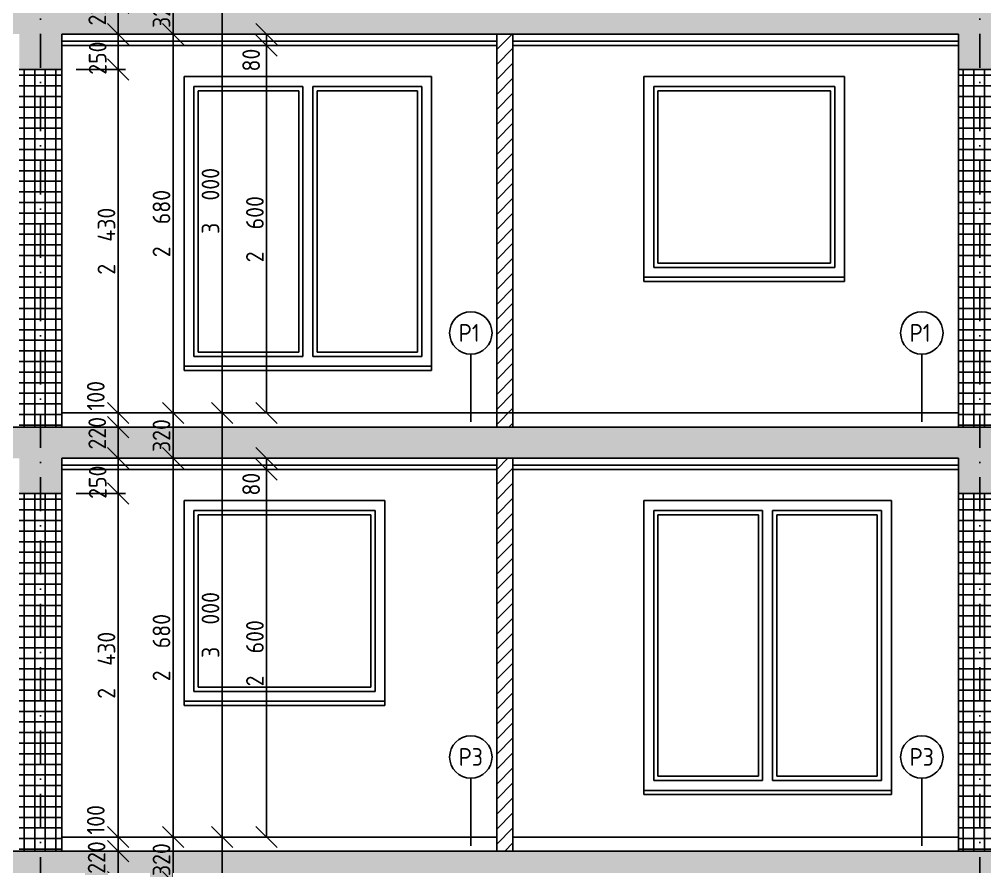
# Model space of a CAD drawing. Extents: x 3792242 to 5145247, y -1546315 to -1031918.
# Drawn here: x 4022232 to 4029057, y -1502340 to -1496345 of the extents above; entities that cross this region are included whole.
import ezdxf

# ---------------------------------------------------------------- set-up
doc = ezdxf.new("R2010")
doc.units = 0
doc.header["$MEASUREMENT"] = 0
doc.linetypes.add('BODKOCIARKOVANA_3', pattern=[5.6, 3, -1.3, 0, -1.3])
doc.layers.get('0').update_dxf_attribs({"linetype": 'CONTINUOUS'})
doc.layers.get('Defpoints').update_dxf_attribs({"color": 61, "linetype": 'CONTINUOUS'})
for name, color, linetype in [('KÓTY', 4, 'CONTINUOUS'), ('MÚRY', 1, 'CONTINUOUS'), ('OKNÁ', 143, 'CONTINUOUS'), ('osi', 253, 'CONTINUOUS'), ('POZEMOK', 7, 'CONTINUOUS'), ('TENKÁ', 7, 'CONTINUOUS'), ('ŠRAFY', 82, 'CONTINUOUS'), ('šrafy-múry', 8, 'CONTINUOUS')]:
    doc.layers.add(name, color=color, linetype=linetype)
doc.styles.add('STYLE1', font='isocp.shx')
doc.dimstyles.new('STANDARD-50', dxfattribs={"dimtxt": 125, "dimasz": 150, "dimexe": 10, "dimexo": 200, "dimgap": 20, "dimtad": 1, "dimdsep": 46, "dimlunit": 6, "dimtxsty": 'STYLE1', "dimblk1": 'OBLIQUE', "dimblk2": 'OBLIQUE', "dimsah": 1, "dimcen": 2.5, "dimse1": 1, "dimse2": 1, "dimadec": 0, "dimazin": 0, "dimtfac": 1, "dimtmove": 1, "dimatfit": 3, "dimldrblk": 'OBLIQUE', "dimfxl": 1, "dimtolj": 1, "dimtzin": 0, "dimarcsym": 0})
pattern_1 = [(45, (139723.04, 33513.66), (53.0330086, 194.4543648), [250, -50, 0, -50])]
pattern_2 = [(45, (-516493.46, 33513.66), (-53.0330086, 53.0330086), [])]

# ---------------------------------------------------------------- blocks, each defined once
blk = doc.blocks.new('_OBLIQUE')
at = {"color": 0, "linetype": 'ByBlock'}
blk.add_line((-0.5, -0.5), (0.5, 0.5), dxfattribs=at)
blk = doc.blocks.new('*D49904')
at = {"layer": 'Defpoints', "color": 0}
for p in [(4022497.5, -1502230.1), (4022930.5, -1502230.1), (4022497.5, -1502450.1)]:
    blk.add_point(p, dxfattribs=at)
at = {"layer": 'KÓTY', "color": 0, "lineweight": -2, "ltscale": 0.25}
blk.add_line((4022930.5, -1502450.1), (4022930.5, -1502230.1), dxfattribs=at)
at = {"layer": 'KÓTY', "color": 0, "linetype": 'ByBlock', "lineweight": -2, "xscale": 150, "yscale": 150, "zscale": 150}
for p, rotation in [((4022930.5, -1502230.1), 90), ((4022930.5, -1502450.1), 270)]:
    blk.add_blockref('_OBLIQUE', p, dxfattribs=dict(at, rotation=rotation))
at = {"layer": 'KÓTY', "color": 0, "insert": (4022778.5, -1502275.3), "char_height": 125, "attachment_point": 5, "rotation": 90, "style": 'STYLE1'}
blk.add_mtext('\\A1;220', dxfattribs=at)
blk = doc.blocks.new('*D49905')
at = {"layer": 'Defpoints', "color": 0}
for p in [(4022422.5, -1502130.1), (4022930.5, -1502130.1), (4022422.5, -1502230.1)]:
    blk.add_point(p, dxfattribs=at)
at = {"layer": 'KÓTY', "color": 0, "lineweight": -2, "ltscale": 0.25}
blk.add_line((4022930.5, -1502230.1), (4022930.5, -1502130.1), dxfattribs=at)
at = {"layer": 'KÓTY', "color": 0, "linetype": 'ByBlock', "lineweight": -2, "xscale": 150, "yscale": 150, "zscale": 150}
for p, rotation in [((4022930.5, -1502130.1), 90), ((4022930.5, -1502230.1), 270)]:
    blk.add_blockref('_OBLIQUE', p, dxfattribs=dict(at, rotation=rotation))
at = {"layer": 'KÓTY', "color": 0, "insert": (4022772.5, -1502008.8), "char_height": 125, "attachment_point": 5, "rotation": 90, "style": 'STYLE1'}
blk.add_mtext('\\A1;100', dxfattribs=at)
blk = doc.blocks.new('*D49908')
at = {"layer": 'Defpoints', "color": 0}
for p in [(4022422.5, -1499700.1), (4022422.5, -1502130.1), (4022930.5, -1502130.1)]:
    blk.add_point(p, dxfattribs=at)
at = {"layer": 'KÓTY', "color": 0, "lineweight": -2, "ltscale": 0.25}
blk.add_line((4022930.5, -1499700.1), (4022930.5, -1502130.1), dxfattribs=at)
at = {"layer": 'KÓTY', "color": 0, "linetype": 'ByBlock', "lineweight": -2, "xscale": 150, "yscale": 150, "zscale": 150}
for p, rotation in [((4022930.5, -1499700.1), 90), ((4022930.5, -1502130.1), 270)]:
    blk.add_blockref('_OBLIQUE', p, dxfattribs=dict(at, rotation=rotation))
at = {"layer": 'KÓTY', "color": 0, "insert": (4022848, -1500915.1), "char_height": 125, "attachment_point": 5, "rotation": 90, "style": 'STYLE1'}
blk.add_mtext('\\A1;2ﾠ430', dxfattribs=at)
blk = doc.blocks.new('*D49909')
at = {"layer": 'Defpoints', "color": 0}
for p in [(4022422.5, -1499450.1), (4022422.5, -1499700.1), (4022930.5, -1499700.1)]:
    blk.add_point(p, dxfattribs=at)
at = {"layer": 'KÓTY', "color": 0, "lineweight": -2, "ltscale": 0.25}
blk.add_line((4022930.5, -1499450.1), (4022930.5, -1499700.1), dxfattribs=at)
at = {"layer": 'KÓTY', "color": 0, "linetype": 'ByBlock', "lineweight": -2, "xscale": 150, "yscale": 150, "zscale": 150}
for p, rotation in [((4022930.5, -1499450.1), 90), ((4022930.5, -1499700.1), 270)]:
    blk.add_blockref('_OBLIQUE', p, dxfattribs=dict(at, rotation=rotation))
at = {"layer": 'KÓTY', "color": 0, "insert": (4022786, -1499619.8), "char_height": 125, "attachment_point": 5, "rotation": 90, "style": 'STYLE1'}
blk.add_mtext('\\A1;250', dxfattribs=at)
blk = doc.blocks.new('*D49910')
at = {"layer": 'Defpoints', "color": 0}
for p in [(4022422.5, -1499230.1), (4022422.5, -1499450.1), (4022930.5, -1499450.1)]:
    blk.add_point(p, dxfattribs=at)
at = {"layer": 'KÓTY', "color": 0, "lineweight": -2, "ltscale": 0.25}
blk.add_line((4022930.5, -1499230.1), (4022930.5, -1499450.1), dxfattribs=at)
at = {"layer": 'KÓTY', "color": 0, "linetype": 'ByBlock', "lineweight": -2, "xscale": 150, "yscale": 150, "zscale": 150}
for p, rotation in [((4022930.5, -1499230.1), 90), ((4022930.5, -1499450.1), 270)]:
    blk.add_blockref('_OBLIQUE', p, dxfattribs=dict(at, rotation=rotation))
at = {"layer": 'KÓTY', "color": 0, "insert": (4022783, -1499273.3), "char_height": 125, "attachment_point": 5, "rotation": 90, "style": 'STYLE1'}
blk.add_mtext('\\A1;220', dxfattribs=at)
blk = doc.blocks.new('*D49911')
at = {"layer": 'Defpoints', "color": 0}
for p in [(4022422.5, -1499130.1), (4022930.5, -1499130.1), (4022422.5, -1499230.1)]:
    blk.add_point(p, dxfattribs=at)
at = {"layer": 'KÓTY', "color": 0, "lineweight": -2, "ltscale": 0.25}
blk.add_line((4022930.5, -1499230.1), (4022930.5, -1499130.1), dxfattribs=at)
at = {"layer": 'KÓTY', "color": 0, "linetype": 'ByBlock', "lineweight": -2, "xscale": 150, "yscale": 150, "zscale": 150}
for p, rotation in [((4022930.5, -1499130.1), 90), ((4022930.5, -1499230.1), 270)]:
    blk.add_blockref('_OBLIQUE', p, dxfattribs=dict(at, rotation=rotation))
at = {"layer": 'KÓTY', "color": 0, "insert": (4022772.5, -1499008.8), "char_height": 125, "attachment_point": 5, "rotation": 90, "style": 'STYLE1'}
blk.add_mtext('\\A1;100', dxfattribs=at)
blk = doc.blocks.new('*D49912')
at = {"layer": 'Defpoints', "color": 0}
for p in [(4022422.5, -1496700.1), (4022422.5, -1499130.1), (4022930.5, -1499130.1)]:
    blk.add_point(p, dxfattribs=at)
at = {"layer": 'KÓTY', "color": 0, "lineweight": -2, "ltscale": 0.25}
blk.add_line((4022930.5, -1496700.1), (4022930.5, -1499130.1), dxfattribs=at)
at = {"layer": 'KÓTY', "color": 0, "linetype": 'ByBlock', "lineweight": -2, "xscale": 150, "yscale": 150, "zscale": 150}
for p, rotation in [((4022930.5, -1496700.1), 90), ((4022930.5, -1499130.1), 270)]:
    blk.add_blockref('_OBLIQUE', p, dxfattribs=dict(at, rotation=rotation))
at = {"layer": 'KÓTY', "color": 0, "insert": (4022848, -1497915.1), "char_height": 125, "attachment_point": 5, "rotation": 90, "style": 'STYLE1'}
blk.add_mtext('\\A1;2ﾠ430', dxfattribs=at)
blk = doc.blocks.new('*D49913')
at = {"layer": 'Defpoints', "color": 0}
for p in [(4022422.5, -1496450.1), (4022422.5, -1496700.1), (4022930.5, -1496700.1)]:
    blk.add_point(p, dxfattribs=at)
at = {"layer": 'KÓTY', "color": 0, "lineweight": -2, "ltscale": 0.25}
blk.add_line((4022930.5, -1496450.1), (4022930.5, -1496700.1), dxfattribs=at)
at = {"layer": 'KÓTY', "color": 0, "linetype": 'ByBlock', "lineweight": -2, "xscale": 150, "yscale": 150, "zscale": 150}
for p, rotation in [((4022930.5, -1496450.1), 90), ((4022930.5, -1496700.1), 270)]:
    blk.add_blockref('_OBLIQUE', p, dxfattribs=dict(at, rotation=rotation))
at = {"layer": 'KÓTY', "color": 0, "insert": (4022786, -1496619.8), "char_height": 125, "attachment_point": 5, "rotation": 90, "style": 'STYLE1'}
blk.add_mtext('\\A1;250', dxfattribs=at)
blk = doc.blocks.new('*D49914')
at = {"layer": 'Defpoints', "color": 0}
for p in [(4022422.5, -1496230.1), (4022422.5, -1496450.1), (4022930.5, -1496450.1)]:
    blk.add_point(p, dxfattribs=at)
at = {"layer": 'KÓTY', "color": 0, "lineweight": -2, "ltscale": 0.25}
blk.add_line((4022930.5, -1496230.1), (4022930.5, -1496450.1), dxfattribs=at)
at = {"layer": 'KÓTY', "color": 0, "linetype": 'ByBlock', "lineweight": -2, "xscale": 150, "yscale": 150, "zscale": 150}
for p, rotation in [((4022930.5, -1496230.1), 90), ((4022930.5, -1496450.1), 270)]:
    blk.add_blockref('_OBLIQUE', p, dxfattribs=dict(at, rotation=rotation))
at = {"layer": 'KÓTY', "color": 0, "insert": (4022783, -1496273.3), "char_height": 125, "attachment_point": 5, "rotation": 90, "style": 'STYLE1'}
blk.add_mtext('\\A1;220', dxfattribs=at)
blk = doc.blocks.new('*D49968')
at = {"layer": 'Defpoints', "color": 0}
for p in [(4023319.5, -1496130.1), (4023319.5, -1496450.1), (4023319.5, -1496450.1)]:
    blk.add_point(p, dxfattribs=at)
at = {"layer": 'KÓTY', "color": 0, "lineweight": -2, "ltscale": 0.25}
blk.add_line((4023319.5, -1496130.1), (4023319.5, -1496450.1), dxfattribs=at)
at = {"layer": 'KÓTY', "color": 0, "linetype": 'ByBlock', "lineweight": -2, "xscale": 150, "yscale": 150, "zscale": 150}
for p, rotation in [((4023319.5, -1496130.1), 90), ((4023319.5, -1496450.1), 270)]:
    blk.add_blockref('_OBLIQUE', p, dxfattribs=dict(at, rotation=rotation))
at = {"layer": 'KÓTY', "color": 0, "insert": (4023237, -1496290.1), "char_height": 125, "attachment_point": 5, "rotation": 90, "style": 'STYLE1'}
blk.add_mtext('\\A1;320', dxfattribs=at)
blk = doc.blocks.new('*D49969')
at = {"layer": 'Defpoints', "color": 0}
for p in [(4022496.5, -1496450.1), (4022496.5, -1499130.1), (4023319.5, -1499130.1)]:
    blk.add_point(p, dxfattribs=at)
at = {"layer": 'KÓTY', "color": 0, "lineweight": -2, "ltscale": 0.25}
blk.add_line((4023319.5, -1496450.1), (4023319.5, -1499130.1), dxfattribs=at)
at = {"layer": 'KÓTY', "color": 0, "linetype": 'ByBlock', "lineweight": -2, "xscale": 150, "yscale": 150, "zscale": 150}
for p, rotation in [((4023319.5, -1496450.1), 90), ((4023319.5, -1499130.1), 270)]:
    blk.add_blockref('_OBLIQUE', p, dxfattribs=dict(at, rotation=rotation))
at = {"layer": 'KÓTY', "color": 0, "insert": (4023237, -1497790.1), "char_height": 125, "attachment_point": 5, "rotation": 90, "style": 'STYLE1'}
blk.add_mtext('\\A1;2ﾠ680', dxfattribs=at)
blk = doc.blocks.new('*D49970')
at = {"layer": 'Defpoints', "color": 0}
for p in [(4023319.5, -1499130.1), (4023319.5, -1499450.1), (4023319.5, -1499450.1)]:
    blk.add_point(p, dxfattribs=at)
at = {"layer": 'KÓTY', "color": 0, "lineweight": -2, "ltscale": 0.25}
blk.add_line((4023319.5, -1499130.1), (4023319.5, -1499450.1), dxfattribs=at)
at = {"layer": 'KÓTY', "color": 0, "linetype": 'ByBlock', "lineweight": -2, "xscale": 150, "yscale": 150, "zscale": 150}
for p, rotation in [((4023319.5, -1499130.1), 90), ((4023319.5, -1499450.1), 270)]:
    blk.add_blockref('_OBLIQUE', p, dxfattribs=dict(at, rotation=rotation))
at = {"layer": 'KÓTY', "color": 0, "insert": (4023237, -1499290.1), "char_height": 125, "attachment_point": 5, "rotation": 90, "style": 'STYLE1'}
blk.add_mtext('\\A1;320', dxfattribs=at)
blk = doc.blocks.new('*D49971')
at = {"layer": 'Defpoints', "color": 0}
for p in [(4022496.5, -1499450.1), (4022496.5, -1502130.1), (4023319.5, -1502130.1)]:
    blk.add_point(p, dxfattribs=at)
at = {"layer": 'KÓTY', "color": 0, "lineweight": -2, "ltscale": 0.25}
blk.add_line((4023319.5, -1499450.1), (4023319.5, -1502130.1), dxfattribs=at)
at = {"layer": 'KÓTY', "color": 0, "linetype": 'ByBlock', "lineweight": -2, "xscale": 150, "yscale": 150, "zscale": 150}
for p, rotation in [((4023319.5, -1499450.1), 90), ((4023319.5, -1502130.1), 270)]:
    blk.add_blockref('_OBLIQUE', p, dxfattribs=dict(at, rotation=rotation))
at = {"layer": 'KÓTY', "color": 0, "insert": (4023237, -1500790.1), "char_height": 125, "attachment_point": 5, "rotation": 90, "style": 'STYLE1'}
blk.add_mtext('\\A1;2ﾠ680', dxfattribs=at)
blk = doc.blocks.new('*D49972')
at = {"layer": 'Defpoints', "color": 0}
for p in [(4023319.5, -1502130.1), (4023319.5, -1502450.1), (4023319.5, -1502450.1)]:
    blk.add_point(p, dxfattribs=at)
at = {"layer": 'KÓTY', "color": 0, "lineweight": -2, "ltscale": 0.25}
blk.add_line((4023319.5, -1502130.1), (4023319.5, -1502450.1), dxfattribs=at)
at = {"layer": 'KÓTY', "color": 0, "linetype": 'ByBlock', "lineweight": -2, "xscale": 150, "yscale": 150, "zscale": 150}
for p, rotation in [((4023319.5, -1502130.1), 90), ((4023319.5, -1502450.1), 270)]:
    blk.add_blockref('_OBLIQUE', p, dxfattribs=dict(at, rotation=rotation))
at = {"layer": 'KÓTY', "color": 0, "insert": (4023237, -1502290.1), "char_height": 125, "attachment_point": 5, "rotation": 90, "style": 'STYLE1'}
blk.add_mtext('\\A1;320', dxfattribs=at)
blk = doc.blocks.new('*D49975')
at = {"layer": 'Defpoints', "color": 0}
for p in [(4023666, -1496130.1), (4023666, -1499130.1), (4023666, -1499130.1)]:
    blk.add_point(p, dxfattribs=at)
at = {"layer": 'KÓTY', "color": 0, "lineweight": -2, "ltscale": 0.25}
blk.add_line((4023666, -1496130.1), (4023666, -1499130.1), dxfattribs=at)
at = {"layer": 'KÓTY', "color": 0, "linetype": 'ByBlock', "lineweight": -2, "xscale": 150, "yscale": 150, "zscale": 150}
for p, rotation in [((4023666, -1496130.1), 90), ((4023666, -1499130.1), 270)]:
    blk.add_blockref('_OBLIQUE', p, dxfattribs=dict(at, rotation=rotation))
at = {"layer": 'KÓTY', "color": 0, "insert": (4023583.5, -1497630.1), "char_height": 125, "attachment_point": 5, "rotation": 90, "style": 'STYLE1'}
blk.add_mtext('\\A1;3ﾠ000', dxfattribs=at)
blk = doc.blocks.new('*D49976')
at = {"layer": 'Defpoints', "color": 0}
for p in [(4023666, -1499130.1), (4023666, -1502130.1), (4023666, -1502130.1)]:
    blk.add_point(p, dxfattribs=at)
at = {"layer": 'KÓTY', "color": 0, "lineweight": -2, "ltscale": 0.25}
blk.add_line((4023666, -1499130.1), (4023666, -1502130.1), dxfattribs=at)
at = {"layer": 'KÓTY', "color": 0, "linetype": 'ByBlock', "lineweight": -2, "xscale": 150, "yscale": 150, "zscale": 150}
for p, rotation in [((4023666, -1499130.1), 90), ((4023666, -1502130.1), 270)]:
    blk.add_blockref('_OBLIQUE', p, dxfattribs=dict(at, rotation=rotation))
at = {"layer": 'KÓTY', "color": 0, "insert": (4023583.5, -1500630.1), "char_height": 125, "attachment_point": 5, "rotation": 90, "style": 'STYLE1'}
blk.add_mtext('\\A1;3ﾠ000', dxfattribs=at)
blk = doc.blocks.new('*D49977')
at = {"layer": 'Defpoints', "color": 0}
for p in [(4023319.5, -1502130.1), (4023666, -1502130.1), (4023319.5, -1505600.1)]:
    blk.add_point(p, dxfattribs=at)
at = {"layer": 'KÓTY', "color": 0, "lineweight": -2, "ltscale": 0.25}
blk.add_line((4023666, -1505600.1), (4023666, -1502130.1), dxfattribs=at)
at = {"layer": 'KÓTY', "color": 0, "linetype": 'ByBlock', "lineweight": -2, "xscale": 150, "yscale": 150, "zscale": 150}
for p, rotation in [((4023666, -1502130.1), 90), ((4023666, -1505600.1), 270)]:
    blk.add_blockref('_OBLIQUE', p, dxfattribs=dict(at, rotation=rotation))
at = {"layer": 'KÓTY', "color": 0, "insert": (4023583.5, -1503865.1), "char_height": 125, "attachment_point": 5, "rotation": 90, "style": 'STYLE1'}
blk.add_mtext('\\A1;3ﾠ470', dxfattribs=at)
blk = doc.blocks.new('*D49979')
at = {"layer": 'Defpoints', "color": 0}
for p in [(4023640.5, -1496530.1), (4023640.5, -1499130.1), (4023980, -1499130.1)]:
    blk.add_point(p, dxfattribs=at)
at = {"layer": 'KÓTY', "color": 0, "lineweight": -2, "ltscale": 0.25}
blk.add_line((4023980, -1496530.1), (4023980, -1499130.1), dxfattribs=at)
at = {"layer": 'KÓTY', "color": 0, "linetype": 'ByBlock', "lineweight": -2, "xscale": 150, "yscale": 150, "zscale": 150}
for p, rotation in [((4023980, -1496530.1), 90), ((4023980, -1499130.1), 270)]:
    blk.add_blockref('_OBLIQUE', p, dxfattribs=dict(at, rotation=rotation))
at = {"layer": 'KÓTY', "color": 0, "insert": (4023897.5, -1497830.1), "char_height": 125, "attachment_point": 5, "rotation": 90, "style": 'STYLE1'}
blk.add_mtext('\\A1;2ﾠ600', dxfattribs=at)
blk = doc.blocks.new('*D49980')
at = {"layer": 'Defpoints', "color": 0}
for p in [(4023980, -1496450.1), (4023980, -1496450.1), (4023980, -1496530.1)]:
    blk.add_point(p, dxfattribs=at)
at = {"layer": 'KÓTY', "color": 0, "lineweight": -2, "ltscale": 0.25}
blk.add_line((4023980, -1496530.1), (4023980, -1496450.1), dxfattribs=at)
at = {"layer": 'KÓTY', "color": 0, "linetype": 'ByBlock', "lineweight": -2, "xscale": 150, "yscale": 150, "zscale": 150}
for p, rotation in [((4023980, -1496450.1), 90), ((4023980, -1496530.1), 270)]:
    blk.add_blockref('_OBLIQUE', p, dxfattribs=dict(at, rotation=rotation))
at = {"layer": 'KÓTY', "color": 0, "insert": (4023871, -1496633.8), "char_height": 125, "attachment_point": 5, "rotation": 90, "style": 'STYLE1'}
blk.add_mtext('\\A1;80', dxfattribs=at)
blk = doc.blocks.new('*D49981')
at = {"layer": 'Defpoints', "color": 0}
for p in [(4023640.5, -1499530.1), (4023640.5, -1502130.1), (4023980, -1502130.1)]:
    blk.add_point(p, dxfattribs=at)
at = {"layer": 'KÓTY', "color": 0, "lineweight": -2, "ltscale": 0.25}
blk.add_line((4023980, -1499530.1), (4023980, -1502130.1), dxfattribs=at)
at = {"layer": 'KÓTY', "color": 0, "linetype": 'ByBlock', "lineweight": -2, "xscale": 150, "yscale": 150, "zscale": 150}
for p, rotation in [((4023980, -1499530.1), 90), ((4023980, -1502130.1), 270)]:
    blk.add_blockref('_OBLIQUE', p, dxfattribs=dict(at, rotation=rotation))
at = {"layer": 'KÓTY', "color": 0, "insert": (4023897.5, -1500830.1), "char_height": 125, "attachment_point": 5, "rotation": 90, "style": 'STYLE1'}
blk.add_mtext('\\A1;2ﾠ600', dxfattribs=at)
blk = doc.blocks.new('*D49982')
at = {"layer": 'Defpoints', "color": 0}
for p in [(4023980, -1499450.1), (4023980, -1499450.1), (4023980, -1499530.1)]:
    blk.add_point(p, dxfattribs=at)
at = {"layer": 'KÓTY', "color": 0, "lineweight": -2, "ltscale": 0.25}
blk.add_line((4023980, -1499530.1), (4023980, -1499450.1), dxfattribs=at)
at = {"layer": 'KÓTY', "color": 0, "linetype": 'ByBlock', "lineweight": -2, "xscale": 150, "yscale": 150, "zscale": 150}
for p, rotation in [((4023980, -1499450.1), 90), ((4023980, -1499530.1), 270)]:
    blk.add_blockref('_OBLIQUE', p, dxfattribs=dict(at, rotation=rotation))
at = {"layer": 'KÓTY', "color": 0, "insert": (4023871, -1499633.8), "char_height": 125, "attachment_point": 5, "rotation": 90, "style": 'STYLE1'}
blk.add_mtext('\\A1;80', dxfattribs=at)

msp = doc.modelspace()

# ---------------------------------------------------------------- hatches: boundary and pattern name
at = {"layer": 'ŠRAFY', "ltscale": 0.25}
h = msp.add_hatch(dxfattribs=at)
h.set_pattern_fill('ANSI31', color=256, scale=600, style=0)
h.set_pattern_definition(pattern_2)
h.paths.add_polyline_path([(4025722.044, -1499230.108), (4025722.044, -1499130.108), (4025722.044, -1496450.108), (4025607.044, -1496450.108), (4025607.044, -1499130.108), (4025607.044, -1499230.108)])
h = msp.add_hatch(dxfattribs=at)
h.set_pattern_fill('ANSI37', color=256, scale=600, angle=45)
h.set_pattern_definition([(90, (-4387634.13, 203283.9), (-75, 1e-14), []), (180, (-4387634.13, 203283.9), (-1e-14, -75), [])])
h.paths.add_polyline_path([(4022532.044, -1499230.108), (4022532.044, -1499130.108), (4022532.044, -1496700.108), (4022232.044, -1496700.108), (4022232.044, -1499130.108), (4022232.044, -1499230.108)])
h = msp.add_hatch(dxfattribs=at)
h.set_pattern_fill('ANSI37', color=256, scale=600, angle=45)
h.set_pattern_definition([(90, (-4380994.13, 203283.9), (-75, 1e-14), []), (180, (-4380994.13, 203283.9), (-1e-14, -75), [])])
h.paths.add_polyline_path([(4029172.044, -1499230.108), (4029172.044, -1499130.108), (4029172.044, -1496700.108), (4028872.044, -1496700.108), (4028872.044, -1499130.108), (4028872.044, -1499230.108)])
h = msp.add_hatch(dxfattribs=at)
h.set_pattern_fill('ANSI31', color=256, scale=600, style=0)
h.set_pattern_definition(pattern_2)
h.paths.add_polyline_path([(4025722.044, -1502230.108), (4025722.044, -1502130.108), (4025722.044, -1499450.108), (4025607.044, -1499450.108), (4025607.044, -1502130.108), (4025607.044, -1502230.108)])
h = msp.add_hatch(dxfattribs=at)
h.set_pattern_fill('ANSI37', color=256, scale=600, angle=45)
h.set_pattern_definition([(90, (-4387634.13, 200283.9), (-75, 1e-14), []), (180, (-4387634.13, 200283.9), (-1e-14, -75), [])])
h.paths.add_polyline_path([(4022532.044, -1502230.108), (4022532.044, -1502130.108), (4022532.044, -1499700.108), (4022232.044, -1499700.108), (4022232.044, -1502130.108), (4022232.044, -1502230.108)])
h = msp.add_hatch(dxfattribs=at)
h.set_pattern_fill('ANSI37', color=256, scale=600, angle=45)
h.set_pattern_definition([(90, (-4380994.13, 200283.9), (-75, 1e-14), []), (180, (-4380994.13, 200283.9), (-1e-14, -75), [])])
h.paths.add_polyline_path([(4029172.044, -1502230.108), (4029172.044, -1502130.108), (4029172.044, -1499700.108), (4028872.044, -1499700.108), (4028872.044, -1502130.108), (4028872.044, -1502230.108)])
at = {"layer": 'šrafy-múry'}
h = msp.add_hatch(dxfattribs=at)
h.set_pattern_fill('ANSI36', color=253, scale=800, angle=360)
h.set_pattern_definition(pattern_1)
h.paths.add_polyline_path([(4018192.044, -1496450.108), (4022232.044, -1496450.108), (4022232.044, -1496700.108), (4022532.044, -1496700.108), (4022532.044, -1496450.108), (4028872.044, -1496450.108), (4028872.044, -1496700.108), (4029172.044, -1496700.108), (4029172.044, -1496450.108), (4032187.044, -1496450.108), (4032302.044, -1496450.108), (4035512.044, -1496450.108), (4035512.044, -1496700.108), (4035812.044, -1496700.108), (4035812.044, -1496450.108), (4035812.044, -1496230.108), (4018192.044, -1496230.108)])
h.paths.add_polyline_path([(4038112.044, -1496450.108), (4038312.044, -1496450.108), (4042092.044, -1496450.108), (4042092.044, -1496700.108), (4042432.044, -1496700.108), (4042432.044, -1496230.108), (4038312.044, -1496230.108), (4038112.044, -1496230.108)])
h.paths.add_polyline_path([(4015892.044, -1496230.108), (4009002.044, -1496230.108), (4009002.044, -1496700.108), (4009252.044, -1496700.108), (4009252.044, -1496450.108), (4012402.044, -1496450.108), (4012517.044, -1496450.108), (4015592.044, -1496450.108), (4015592.044, -1496700.108), (4015892.044, -1496700.108), (4015892.044, -1496450.108)])
h = msp.add_hatch(dxfattribs=at)
h.set_pattern_fill('ANSI36', color=253, scale=800, angle=360)
h.set_pattern_definition(pattern_1)
h.paths.add_polyline_path([(4015892.044, -1499230.108), (4009002.044, -1499230.108), (4009002.044, -1499700.108), (4009252.044, -1499700.108), (4009252.044, -1499450.108), (4012402.044, -1499450.108), (4012517.044, -1499450.108), (4015592.044, -1499450.108), (4015592.044, -1499700.108), (4015892.044, -1499700.108), (4015892.044, -1499450.108)])
h.paths.add_polyline_path([(4038312.044, -1499230.108), (4042432.044, -1499230.108), (4042432.044, -1499700.108), (4042092.044, -1499700.108), (4042092.044, -1499450.108), (4038312.044, -1499450.108), (4038112.044, -1499450.108), (4038112.044, -1499230.108)])
h.paths.add_polyline_path([(4018192.044, -1499450.108), (4022232.044, -1499450.108), (4022232.044, -1499700.108), (4022532.044, -1499700.108), (4022532.044, -1499450.108), (4028872.044, -1499450.108), (4028872.044, -1499700.108), (4029172.044, -1499700.108), (4029172.044, -1499450.108), (4032187.044, -1499450.108), (4032302.044, -1499450.108), (4035512.044, -1499450.108), (4035512.044, -1499700.108), (4035812.044, -1499700.108), (4035812.044, -1499450.108), (4035812.044, -1499230.108), (4018192.044, -1499230.108)])
h = msp.add_hatch(dxfattribs=at)
h.set_pattern_fill('ANSI36', color=253, scale=800, angle=360)
h.set_pattern_definition([(45, (139723.04, 33513.66), (53.0330086, 194.4543648), [250, -50, 0, -50])])
h.paths.add_polyline_path([(4018192.044, -1502230.108), (4018192.044, -1502700.108), (4018392.044, -1502700.108), (4018392.044, -1502450.108), (4019992.044, -1502450.108), (4020062.044, -1502450.108), (4020192.044, -1502450.108), (4022232.044, -1502450.108), (4022232.044, -1502630.108), (4022532.044, -1502630.108), (4022532.044, -1502450.108), (4028797.044, -1502450.108), (4028797.044, -1502650.108), (4028797.044, -1503050.108), (4028872.044, -1503050.108), (4029172.044, -1503050.108), (4029247.044, -1503050.108), (4029247.044, -1502650.108), (4029247.044, -1502450.108), (4035512.044, -1502450.108), (4035512.044, -1502630.108), (4035812.044, -1502630.108), (4035812.044, -1502498.049), (4035812.044, -1502483.049), (4035812.044, -1502230.108), (4035512.044, -1502230.108), (4032302.044, -1502230.108), (4032187.044, -1502230.108), (4029172.044, -1502230.108), (4028872.044, -1502230.108), (4025722.044, -1502230.108), (4025607.044, -1502230.108), (4022532.044, -1502230.108), (4022232.044, -1502230.108)])
h.paths.add_polyline_path([(4034776.544, -1502620.657), (4034776.544, -1502358.059), (4035026.544, -1502358.059), (4035026.544, -1502620.657)], flags=24)
h.paths.add_polyline_path([(4022653.544, -1502419.137), (4022653.544, -1502131.539), (4022903.544, -1502131.539), (4022903.544, -1502419.137)], flags=9)
h.paths.add_polyline_path([(4029352.544, -1502419.137), (4029352.544, -1502131.539), (4029602.544, -1502131.539), (4029602.544, -1502419.137)], flags=9)
h.paths.add_polyline_path([(4034776.544, -1502433.157), (4034776.544, -1502145.559), (4035026.544, -1502145.559), (4035026.544, -1502433.157)], flags=9)

# ---------------------------------------------------------------- linework, layer by layer
at = {"layer": 'KÓTY', "ltscale": 0.25}
for p, q in [((4022983.946, -1496700.108), (4022633.946, -1496700.108)), ((4022983.946, -1499700.108), (4022633.946, -1499700.108))]:
    msp.add_line(p, q, dxfattribs=at)
at = {"layer": 'MÚRY'}
for p, q in [((4022532.044, -1499130.108), (4022532.044, -1496450.108)), ((4025607.044, -1496450.108), (4022532.044, -1496450.108)), ((4025607.044, -1496450.108), (4025607.044, -1499130.108)), ((4028872.044, -1496450.108), (4025722.044, -1496450.108)), ((4025722.044, -1496450.108), (4025722.044, -1499130.108)), ((4028872.044, -1499130.108), (4028872.044, -1496450.108)), ((4028872.044, -1499130.108), (4022532.044, -1499130.108)), ((4028872.044, -1499130.108), (4022532.044, -1499130.108)), ((4022532.044, -1502130.108), (4022532.044, -1499450.108)), ((4025607.044, -1499450.108), (4022532.044, -1499450.108)), ((4025607.044, -1499450.108), (4025607.044, -1502130.108)), ((4028872.044, -1499450.108), (4025722.044, -1499450.108)), ((4025722.044, -1499450.108), (4025722.044, -1502130.108)), ((4028872.044, -1502130.108), (4028872.044, -1499450.108)), ((4025607.044, -1502130.108), (4022532.044, -1502130.108)), ((4025607.044, -1502130.108), (4022532.044, -1502130.108)), ((4028872.044, -1502130.108), (4025722.044, -1502130.108)), ((4028872.044, -1502130.108), (4025722.044, -1502130.108))]:
    msp.add_line(p, q, dxfattribs=at)
at = {"layer": 'OKNÁ'}
for p, q in [((4024207.044, -1496850.108), (4023497.044, -1496850.108)), ((4023497.044, -1496850.108), (4023497.044, -1498700.108)), ((4024207.044, -1496850.108), (4024207.044, -1498700.108)), ((4025047.044, -1496850.108), (4024337.044, -1496850.108)), ((4024337.044, -1496850.108), (4024337.044, -1498700.108)), ((4025047.044, -1496850.108), (4025047.044, -1498700.108)), ((4027967.044, -1496850.108), (4026747.044, -1496850.108)), ((4026747.044, -1496850.108), (4026747.044, -1498070.108)), ((4027967.044, -1496850.108), (4027967.044, -1498070.108)), ((4026747.044, -1498070.108), (4027967.044, -1498070.108)), ((4024207.044, -1498700.108), (4023497.044, -1498700.108)), ((4025047.044, -1498700.108), (4024337.044, -1498700.108)), ((4023497.044, -1499850.108), (4024717.044, -1499850.108)), ((4023497.044, -1499850.108), (4023497.044, -1501070.108)), ((4024717.044, -1499850.108), (4024717.044, -1501070.108)), ((4027457.044, -1499850.108), (4026747.044, -1499850.108)), ((4026747.044, -1499850.108), (4026747.044, -1501700.108)), ((4027457.044, -1499850.108), (4027457.044, -1501700.108)), ((4028297.044, -1499850.108), (4027587.044, -1499850.108)), ((4027587.044, -1499850.108), (4027587.044, -1501700.108)), ((4028297.044, -1499850.108), (4028297.044, -1501700.108)), ((4024717.044, -1501070.108), (4023497.044, -1501070.108)), ((4027457.044, -1501700.108), (4026747.044, -1501700.108)), ((4028297.044, -1501700.108), (4027587.044, -1501700.108))]:
    msp.add_line(p, q, dxfattribs=at)
at = {"layer": 'OKNÁ', "ltscale": 0.25}
for p, q in [((4025424.346, -1499191.676), (4025424.346, -1498714)), ((4028612.346, -1499191.676), (4028612.346, -1498714)), ((4025424.346, -1502191.676), (4025424.346, -1501714)), ((4028612.346, -1502191.676), (4028612.346, -1501714))]:
    msp.add_line(p, q, dxfattribs=at)
for centre in [(4025424.346, -1498564), (4028612.346, -1498564), (4025424.346, -1501564), (4028612.346, -1501564)]:
    msp.add_circle(centre, 150, dxfattribs=at)
at = {"layer": 'osi', "linetype": 'BODKOCIARKOVANA_3', "ltscale": 80}
for p, q in [((4022382.044, -1487486.244), (4022382.044, -1507826.838)), ((4029022.044, -1487486.244), (4029022.044, -1507826.838))]:
    msp.add_line(p, q, dxfattribs=at)
at = {"layer": 'POZEMOK'}
for p, q in [((4023397.044, -1496750.108), (4023397.044, -1498830.108)), ((4025147.044, -1496750.108), (4023397.044, -1496750.108)), ((4025147.044, -1496750.108), (4025147.044, -1498830.108)), ((4026647.044, -1496750.108), (4026647.044, -1498200.108)), ((4028067.044, -1496750.108), (4026647.044, -1496750.108)), ((4028067.044, -1496750.108), (4028067.044, -1498200.108)), ((4024237.044, -1496820.108), (4023467.044, -1496820.108)), ((4023467.044, -1496820.108), (4023467.044, -1498730.108)), ((4024237.044, -1496820.108), (4024237.044, -1498730.108)), ((4025077.044, -1496820.108), (4024307.044, -1496820.108)), ((4024307.044, -1496820.108), (4024307.044, -1498730.108)), ((4025077.044, -1496820.108), (4025077.044, -1498730.108)), ((4027997.044, -1496820.108), (4026717.044, -1496820.108)), ((4026717.044, -1496820.108), (4026717.044, -1498100.108)), ((4027997.044, -1496820.108), (4027997.044, -1498100.108)), ((4026717.044, -1498100.108), (4027997.044, -1498100.108)), ((4026647.044, -1498170.108), (4028067.044, -1498170.108)), ((4026647.044, -1498200.108), (4028067.044, -1498200.108)), ((4024237.044, -1498730.108), (4023467.044, -1498730.108)), ((4025077.044, -1498730.108), (4024307.044, -1498730.108)), ((4023397.044, -1498800.108), (4025147.044, -1498800.108)), ((4023397.044, -1498830.108), (4025147.044, -1498830.108)), ((4023397.044, -1499750.108), (4024817.044, -1499750.108)), ((4023397.044, -1499750.108), (4023397.044, -1501200.108)), ((4024817.044, -1499750.108), (4024817.044, -1501200.108)), ((4026647.044, -1499750.108), (4026647.044, -1501830.108)), ((4028397.044, -1499750.108), (4026647.044, -1499750.108)), ((4028397.044, -1499750.108), (4028397.044, -1501830.108)), ((4023467.044, -1499820.108), (4024747.044, -1499820.108)), ((4023467.044, -1499820.108), (4023467.044, -1501100.108)), ((4024747.044, -1499820.108), (4024747.044, -1501100.108)), ((4027487.044, -1499820.108), (4026717.044, -1499820.108)), ((4026717.044, -1499820.108), (4026717.044, -1501730.108)), ((4027487.044, -1499820.108), (4027487.044, -1501730.108)), ((4028327.044, -1499820.108), (4027557.044, -1499820.108)), ((4027557.044, -1499820.108), (4027557.044, -1501730.108)), ((4028327.044, -1499820.108), (4028327.044, -1501730.108)), ((4024747.044, -1501100.108), (4023467.044, -1501100.108)), ((4024817.044, -1501170.108), (4023397.044, -1501170.108)), ((4024817.044, -1501200.108), (4023397.044, -1501200.108)), ((4027487.044, -1501730.108), (4026717.044, -1501730.108)), ((4028327.044, -1501730.108), (4027557.044, -1501730.108)), ((4026647.044, -1501800.108), (4028397.044, -1501800.108)), ((4026647.044, -1501830.108), (4028397.044, -1501830.108))]:
    msp.add_line(p, q, dxfattribs=at)
at = {"layer": 'TENKÁ'}
for p, q in [((4022532.044, -1496500.108), (4025607.044, -1496500.108)), ((4025722.044, -1496450.108), (4025607.044, -1496450.108)), ((4025722.044, -1496500.108), (4028872.044, -1496500.108)), ((4022532.044, -1496530.108), (4025607.044, -1496530.108)), ((4025722.044, -1496530.108), (4028872.044, -1496530.108)), ((4022232.044, -1496700.108), (4022532.044, -1496700.108)), ((4022232.044, -1496700.108), (4022532.044, -1496700.108)), ((4028872.044, -1496700.108), (4029172.044, -1496700.108)), ((4028872.044, -1496700.108), (4029172.044, -1496700.108)), ((4022532.044, -1499130.108), (4022532.044, -1499230.108)), ((4022532.044, -1499130.108), (4022532.044, -1499230.108)), ((4025607.044, -1499130.108), (4025607.044, -1499230.108)), ((4025607.044, -1499130.108), (4025607.044, -1499230.108)), ((4025722.044, -1499130.108), (4025722.044, -1499230.108)), ((4025722.044, -1499130.108), (4025722.044, -1499230.108)), ((4028872.044, -1499130.108), (4028872.044, -1499230.108)), ((4028872.044, -1499130.108), (4028872.044, -1499230.108)), ((4035812.044, -1499230.108), (4018192.044, -1499230.108)), ((4022532.044, -1499500.108), (4025607.044, -1499500.108)), ((4025722.044, -1499450.108), (4025607.044, -1499450.108)), ((4025722.044, -1499500.108), (4028872.044, -1499500.108)), ((4022532.044, -1499530.108), (4025607.044, -1499530.108)), ((4025722.044, -1499530.108), (4028872.044, -1499530.108)), ((4022232.044, -1499700.108), (4022532.044, -1499700.108)), ((4022232.044, -1499700.108), (4022532.044, -1499700.108)), ((4028872.044, -1499700.108), (4029172.044, -1499700.108)), ((4028872.044, -1499700.108), (4029172.044, -1499700.108)), ((4022532.044, -1502130.108), (4022532.044, -1502230.108)), ((4022532.044, -1502130.108), (4022532.044, -1502230.108)), ((4025607.044, -1502130.108), (4025607.044, -1502230.108)), ((4025607.044, -1502130.108), (4025607.044, -1502230.108)), ((4025722.044, -1502130.108), (4025722.044, -1502230.108)), ((4025722.044, -1502130.108), (4025722.044, -1502230.108)), ((4028872.044, -1502130.108), (4028872.044, -1502230.108)), ((4028872.044, -1502130.108), (4028872.044, -1502230.108)), ((4035812.044, -1502230.108), (4018192.044, -1502230.108))]:
    msp.add_line(p, q, dxfattribs=at)

# ---------------------------------------------------------------- texts
at = {"layer": 'TENKÁ', "ltscale": 0.25, "style": 'STYLE1'}
for s, p in [('P1', (4025338.541, -1498626.178)), ('P1', (4028526.541, -1498626.178)), ('P3', (4025338.541, -1501626.178)), ('P3', (4028526.541, -1501626.178))]:
    msp.add_text(s, height=125, dxfattribs=at).set_placement(p)

# ---------------------------------------------------------------- dimensions: what is measured, and where the dimension line sits
at = {"layer": 'KÓTY', "ltscale": 0.25}
for base, p1, p2, picture, middle in [((4023319.544, -1496450.108), (4023319.544, -1496130.108), (4023319.544, -1496450.108), '*D49968', (4023237.044, -1496290.108)), ((4023666.044, -1499130.108), (4023666.044, -1496130.108), (4023666.044, -1499130.108), '*D49975', (4023583.501, -1497630.108)), ((4023319.544, -1499130.108), (4022496.544, -1496450.108), (4022496.544, -1499130.108), '*D49969', (4023237.001, -1497790.108)), ((4023980.044, -1499130.108), (4023640.544, -1496530.108), (4023640.544, -1499130.108), '*D49979', (4023897.501, -1497830.108)), ((4022930.544, -1499130.108), (4022422.544, -1496700.108), (4022422.544, -1499130.108), '*D49912', (4022848.001, -1497915.108)), ((4023319.544, -1499450.108), (4023319.544, -1499130.108), (4023319.544, -1499450.108), '*D49970', (4023237.044, -1499290.108)), ((4023666.044, -1502130.108), (4023666.044, -1499130.108), (4023666.044, -1502130.108), '*D49976', (4023583.501, -1500630.108)), ((4023319.544, -1502130.108), (4022496.544, -1499450.108), (4022496.544, -1502130.108), '*D49971', (4023237.001, -1500790.108)), ((4023980.044, -1502130.108), (4023640.544, -1499530.108), (4023640.544, -1502130.108), '*D49981', (4023897.501, -1500830.108)), ((4022930.544, -1502130.108), (4022422.544, -1499700.108), (4022422.544, -1502130.108), '*D49908', (4022848.001, -1500915.108)), ((4023319.544, -1502450.108), (4023319.544, -1502130.108), (4023319.544, -1502450.108), '*D49972', (4023237.044, -1502290.108)), ((4023666.044, -1502130.108), (4023319.544, -1505600.108), (4023319.544, -1502130.108), '*D49977', (4023583.501, -1503865.108))]:
    dim = msp.add_linear_dim(base=base, p1=p1, p2=p2, angle=90, dimstyle='STANDARD-50', override={"dimtxsty": 'STYLE1', "dimldrblk": 'OBLIQUE'}, dxfattribs=at)
    dim.commit()
    dim.dimension.update_dxf_attribs({"geometry": picture, "text_midpoint": middle})
for base, p1, p2, picture, middle in [((4022930.544, -1496450.108), (4022422.544, -1496230.108), (4022422.544, -1496450.108), '*D49914', (4022865.544, -1496273.338)), ((4022930.544, -1496700.108), (4022422.544, -1496450.108), (4022422.544, -1496700.108), '*D49913', (4022868.544, -1496619.838)), ((4023980.044, -1496450.108), (4023980.044, -1496530.108), (4023980.044, -1496450.108), '*D49980', (4023953.544, -1496633.838)), ((4022930.544, -1499130.108), (4022422.544, -1499230.108), (4022422.544, -1499130.108), '*D49911', (4022855.044, -1499008.838)), ((4022930.544, -1499450.108), (4022422.544, -1499230.108), (4022422.544, -1499450.108), '*D49910', (4022865.544, -1499273.338)), ((4022930.544, -1499700.108), (4022422.544, -1499450.108), (4022422.544, -1499700.108), '*D49909', (4022868.544, -1499619.838)), ((4023980.044, -1499450.108), (4023980.044, -1499530.108), (4023980.044, -1499450.108), '*D49982', (4023953.544, -1499633.838)), ((4022930.544, -1502130.108), (4022422.544, -1502230.108), (4022422.544, -1502130.108), '*D49905', (4022855.044, -1502008.838)), ((4022930.544, -1502230.108), (4022497.544, -1502450.108), (4022497.544, -1502230.108), '*D49904', (4022861.044, -1502275.338))]:
    dim = msp.add_linear_dim(base=base, p1=p1, p2=p2, angle=90, dimstyle='STANDARD-50', override={"dimtxsty": 'STYLE1', "dimldrblk": 'OBLIQUE'}, dxfattribs=at)
    dim.commit()
    dim.dimension.update_dxf_attribs({"geometry": picture, "text_midpoint": middle, "dimtype": 160})

doc.saveas('drawing.dxf')
